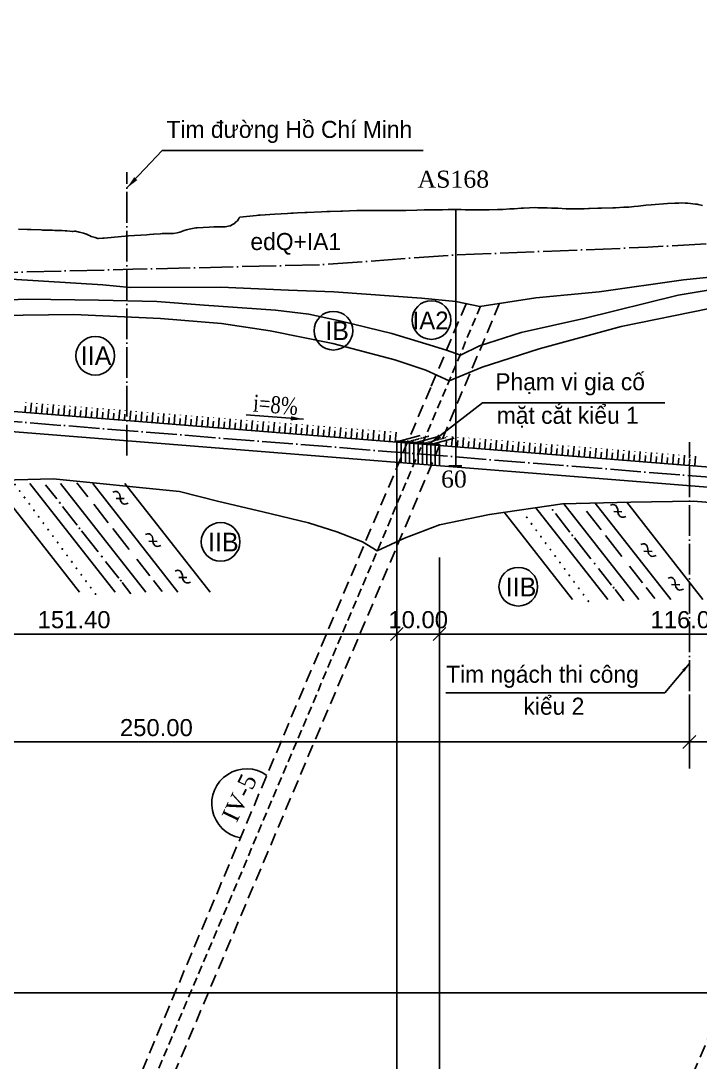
# Model space of a CAD drawing. Header units: inches. Extents: x 444671 to 463716, y 1783086 to 1794968.
# Drawn here: x 446885.7 to 447045, y 1787422.1 to 1787666.4 of the extents above; entities that cross this region are included whole.
import ezdxf
from ezdxf.enums import TextEntityAlignment as Align

# ---------------------------------------------------------------- set-up
doc = ezdxf.new("R2010")
doc.units = ezdxf.units.IN
doc.header["$MEASUREMENT"] = 0
for name, pattern in [('ACAD_ISO04W100', [30, 24, -3, 0, -3]), ('HIDDEN', [0.375, 0.25, -0.125]), ('NG', [1.8, 0.8, -0.1, 0, -0.1, 0.8])]:
    doc.linetypes.add(name, pattern=pattern)
for name, color, linetype in [('4', 4, 'Continuous'), ('CONGTRINH', 2, 'Continuous'), ('CTTRINH', 4, 'Continuous'), ('Dc', 10, 'Continuous'), ('Dchat', 33, 'Continuous'), ('Dong', 252, 'HIDDEN'), ('Ghichu', 3, 'Continuous'), ('khoanmoi', 3, 'Continuous'), ('Khung_bang', 140, 'Continuous'), ('Text', 3, 'Continuous'), ('Thachhoc', 125, 'Continuous'), ('Tim', 1, 'ACAD_ISO04W100')]:
    doc.layers.add(name, color=color, linetype=linetype)
doc.layers.add('dgay', color=1, linetype='Continuous', lineweight=25)
doc.layers.add('DIACHAT', color=33, linetype='Continuous', lineweight=25)
doc.styles.add('VNARIAL', font='')
doc.styles.add('VnAvt', font='')
doc.styles.add('VNTHUONG', font='')
doc.styles.add('Vntimeshx', font='vntime.shx', dxfattribs={"width": 0.8, "bigfont": 'vn1.shx'})
doc.styles.get('VNARIAL').set_extended_font_data('.VnArial')
doc.styles.get('VnAvt').set_extended_font_data('.VnAvant')
doc.styles.get('VNTHUONG').set_extended_font_data('.VnTime')
doc.linetypes.add('_lA1', pattern='A,2,-0.2,["x",Standard,S=0.1,R=0,X=-0.1,Y=-0.05],-0.1', length=2.3)
doc.linetypes.add('_lA2', pattern='A,2,-0.2,["xx",Standard,S=0.1,R=0,X=-0.1,Y=-0.05],-0.18', length=2.38)
doc.linetypes.add('_lB', pattern='A,2,-0.2,["xxx",Standard,S=0.1,R=0,X=-0.1,Y=-0.05],-0.26', length=2.46)
doc.linetypes.add('_llA', pattern='A,2,-0.2,["xxxx",Standard,S=0.1,R=0,X=-0.1,Y=-0.05],-0.34', length=2.54)
doc.linetypes.add('NEN_DA1', pattern='A,1.5,-0.15,["Y",Standard,S=0.2,R=0,X=-0.15,Y=-0.2],-0.005', length=1.655)
doc.dimstyles.new('2000', dxfattribs={"dimscale": 2, "dimtxt": 2, "dimasz": 1.1, "dimexe": 1.1, "dimexo": 0, "dimgap": 0.6, "dimtad": 1, "dimzin": 1, "dimdsep": 46, "dimtxsty": 'VNARIAL', "dimblk": 'OBLIQUE', "dimcen": 1.1, "dimdle": 1.1, "dimclrd": 3, "dimclre": 3, "dimclrt": 7, "dimadec": 0, "dimazin": 3, "dimtfac": 1, "dimtmove": 0, "dimatfit": 1, "dimfxl": 0, "dimtolj": 1, "dimtzin": 0, "dimarcsym": 0})
doc.dimstyles.new('kt2000', dxfattribs={"dimscale": 0, "dimtxt": 4, "dimasz": 3, "dimexe": 2.5, "dimexo": 0, "dimgap": 1.3, "dimtad": 1, "dimzin": 0, "dimdsep": 46, "dimtxsty": 'VNARIAL', "dimblk1": 'OBLIQUE', "dimblk2": 'OBLIQUE', "dimsah": 1, "dimcen": 0.8, "dimdle": 2.5, "dimclrd": 256, "dimclre": 256, "dimclrt": 256, "dimaunit": 1, "dimadec": 1, "dimazin": 0, "dimtfac": 1, "dimtofl": 0, "dimtmove": 1, "dimatfit": 3, "dimfxl": 0, "dimtolj": 1, "dimtzin": 0, "dimarcsym": 0})

# ---------------------------------------------------------------- blocks, each defined once
blk = doc.blocks.new('h2')
at = {"layer": 'Thachhoc'}
for points in [[(-103.57, 51.93), (-23.53, -50.15)], [(-70.36, 51.93), (9.68, -50.15)], [(-55.41, 50.6), (-45.08, 37.43)], [(-41.38, 51.93), (38.66, -50.15)], [(-26.21, 52.72), (-15.88, 39.54)], [(-11.31, 51.93), (68.73, -50.15)], [(18.76, 51.93), (98.8, -50.15)], [(7.73, 43.87), (9.88, 44.55), (11.24, 44.4), (12.66, 43.59), (13.75, 42.15), (14.46, 39.83), (14.64, 37.35), (15.06, 35.18), (16.79, 33.27), (18.4, 32.64), (20.03, 32.75), (22.14, 33.41)], [(-39.55, 30.37), (-25.9, 12.97)], [(-10.35, 32.49), (3.3, 15.09)], [(10.67, 38.02), (18.38, 37.86)], [(-21.68, 7.58), (-6.28, -12.06)], [(7.52, 9.7), (22.92, -9.94)], [(38.37, 4.16), (40.52, 4.84), (41.88, 4.69), (43.3, 3.88), (44.39, 2.44), (45.1, 0.12), (45.28, -2.36), (45.7, -4.53), (47.43, -6.44), (49.04, -7.06), (50.67, -6.96), (52.78, -6.3)], [(41.35, -2.25), (49.06, -2.41)], [(30.01, -18.98), (42.29, -34.64)], [(0.81, -21.1), (13.09, -36.76)], [(45.65, -38.92), (53.83, -49.36)], [(66.14, -30.16), (68.29, -29.49), (69.64, -29.64), (71.06, -30.44), (72.16, -31.89), (72.87, -34.21), (73.05, -36.68), (73.47, -38.86), (75.19, -40.76), (76.81, -41.39), (78.44, -41.29), (80.55, -40.62)], [(69.4, -36.2), (77.11, -36.36)], [(16.44, -41.04), (24.63, -51.48)]]:
    blk.add_lwpolyline(points, dxfattribs=at)
for centre in [(-84.14, 50.96), (-79.7, 44.92), (-75.26, 38.87), (-70.82, 32.83), (-42.13, 33.77), (-66.38, 26.78), (-61.94, 20.74), (-57.5, 14.69), (-23.7, 9.9), (-53.06, 8.65), (-48.62, 2.6), (-44.18, -3.44), (-39.74, -9.49), (-35.3, -15.53), (-2.71, -16.55), (-30.87, -21.58), (-26.43, -27.62), (-21.99, -33.66), (15.09, -39.16), (-17.55, -39.71), (-13.11, -45.75), (-8.67, -51.8)]:
    blk.add_circle(centre, 0.297, dxfattribs=at)
blk = doc.blocks.new('_Oblique')
at = {"color": 0, "linetype": 'ByBlock', "lineweight": -2}
blk.add_line((-0.5, -0.5), (0.5, 0.5), dxfattribs=at)
blk = doc.blocks.new('*D29')
at = {"layer": 'Defpoints', "color": 0, "transparency": 16777216}
for p in [(446973.89, 1787531.26), (446983.89, 1787530.46), (446983.89, 1787522.57)]:
    blk.add_point(p, dxfattribs=at)
at = {"layer": 'Text', "lineweight": -2, "transparency": 16777216}
for p, q in [((446973.89, 1787531.26), (446973.89, 1787520.07)), ((446983.89, 1787530.46), (446983.89, 1787520.07)), ((446971.39, 1787522.57), (446986.39, 1787522.57))]:
    blk.add_line(p, q, dxfattribs=at)
at = {"layer": 'Text', "lineweight": -2, "transparency": 16777216, "xscale": 3, "yscale": 3, "zscale": 3, "rotation": 180}
blk.add_blockref('_Oblique', (446973.89, 1787522.57), dxfattribs=at)
at = {"layer": 'Text', "lineweight": -2, "transparency": 16777216, "xscale": 3, "yscale": 3, "zscale": 3}
blk.add_blockref('_Oblique', (446983.89, 1787522.57), dxfattribs=at)
at = {"layer": 'Text', "transparency": 16777216, "insert": (446978.89, 1787525.91), "char_height": 4, "attachment_point": 5, "style": 'VNARIAL'}
blk.add_mtext('\\A1;10.00', dxfattribs=at)
blk = doc.blocks.new('*D34')
at = {"layer": 'Defpoints', "color": 0, "transparency": 16777216}
for p in [(446792.49, 1787508.33), (447042.49, 1787508.33), (447042.49, 1787497.24)]:
    blk.add_point(p, dxfattribs=at)
at = {"layer": 'Text', "lineweight": -2, "transparency": 16777216}
for p, q in [((446792.49, 1787508.33), (446792.49, 1787494.74)), ((447042.49, 1787508.33), (447042.49, 1787494.74)), ((446789.99, 1787497.24), (447044.99, 1787497.24))]:
    blk.add_line(p, q, dxfattribs=at)
at = {"layer": 'Text', "lineweight": -2, "transparency": 16777216, "xscale": 3, "yscale": 3, "zscale": 3, "rotation": 180}
blk.add_blockref('_Oblique', (446792.49, 1787497.24), dxfattribs=at)
at = {"layer": 'Text', "lineweight": -2, "transparency": 16777216, "xscale": 3, "yscale": 3, "zscale": 3}
blk.add_blockref('_Oblique', (447042.49, 1787497.24), dxfattribs=at)
at = {"layer": 'Text', "transparency": 16777216, "insert": (446917.49, 1787500.59), "char_height": 4, "attachment_point": 5, "style": 'VNARIAL'}
blk.add_mtext('\\A1;250.00', dxfattribs=at)
blk = doc.blocks.new('*D35')
at = {"layer": 'Defpoints', "color": 0, "transparency": 16777216}
for p in [(447042.49, 1787508.33), (447292.49, 1787508.33), (447292.49, 1787497.24)]:
    blk.add_point(p, dxfattribs=at)
at = {"layer": 'Text', "lineweight": -2, "transparency": 16777216}
for p, q in [((447042.49, 1787508.33), (447042.49, 1787494.74)), ((447292.49, 1787508.33), (447292.49, 1787494.74)), ((447039.99, 1787497.24), (447294.99, 1787497.24))]:
    blk.add_line(p, q, dxfattribs=at)
at = {"layer": 'Text', "lineweight": -2, "transparency": 16777216, "xscale": 3, "yscale": 3, "zscale": 3, "rotation": 180}
blk.add_blockref('_Oblique', (447042.49, 1787497.24), dxfattribs=at)
at = {"layer": 'Text', "lineweight": -2, "transparency": 16777216, "xscale": 3, "yscale": 3, "zscale": 3}
blk.add_blockref('_Oblique', (447292.49, 1787497.24), dxfattribs=at)
at = {"layer": 'Text', "transparency": 16777216, "insert": (447167.49, 1787500.59), "char_height": 4, "attachment_point": 5, "style": 'VNARIAL'}
blk.add_mtext('\\A1;250.00', dxfattribs=at)
blk = doc.blocks.new('*D36')
at = {"layer": 'Defpoints', "color": 0, "transparency": 16777216}
for p in [(446822.49, 1787522.57), (446822.49, 1787522.57), (446973.89, 1787522.57)]:
    blk.add_point(p, dxfattribs=at)
at = {"layer": 'Text', "lineweight": -2, "transparency": 16777216}
for p, q in [((446822.49, 1787522.57), (446822.49, 1787525.07)), ((446973.89, 1787522.57), (446973.89, 1787525.07)), ((446976.39, 1787522.57), (446819.99, 1787522.57))]:
    blk.add_line(p, q, dxfattribs=at)
at = {"layer": 'Text', "lineweight": -2, "transparency": 16777216, "xscale": 3, "yscale": 3, "zscale": 3, "rotation": 180}
blk.add_blockref('_Oblique', (446822.49, 1787522.57), dxfattribs=at)
at = {"layer": 'Text', "lineweight": -2, "transparency": 16777216, "xscale": 3, "yscale": 3, "zscale": 3}
blk.add_blockref('_Oblique', (446973.89, 1787522.57), dxfattribs=at)
at = {"layer": 'Text', "transparency": 16777216, "insert": (446898.19, 1787525.91), "char_height": 4, "attachment_point": 5, "style": 'VNARIAL'}
blk.add_mtext('\\A1;151.40', dxfattribs=at)
blk = doc.blocks.new('*D37')
at = {"layer": 'Defpoints', "color": 0, "transparency": 16777216}
for p in [(446983.89, 1787536.24), (447099.95, 1787530.88), (447099.95, 1787522.57)]:
    blk.add_point(p, dxfattribs=at)
at = {"layer": 'Text', "lineweight": -2, "transparency": 16777216}
for p, q in [((446983.89, 1787536.24), (446983.89, 1787520.07)), ((447099.95, 1787530.88), (447099.95, 1787520.07)), ((446981.39, 1787522.57), (447102.45, 1787522.57))]:
    blk.add_line(p, q, dxfattribs=at)
at = {"layer": 'Text', "lineweight": -2, "transparency": 16777216, "xscale": 3, "yscale": 3, "zscale": 3, "rotation": 180}
blk.add_blockref('_Oblique', (446983.89, 1787522.57), dxfattribs=at)
at = {"layer": 'Text', "lineweight": -2, "transparency": 16777216, "xscale": 3, "yscale": 3, "zscale": 3}
blk.add_blockref('_Oblique', (447099.95, 1787522.57), dxfattribs=at)
at = {"layer": 'Text', "transparency": 16777216, "insert": (447041.92, 1787525.91), "char_height": 4, "attachment_point": 5, "style": 'VNARIAL'}
blk.add_mtext('\\A1;116.06', dxfattribs=at)

msp = doc.modelspace()

# ---------------------------------------------------------------- linework, layer by layer
at = {"layer": '4', "linetype": 'NEN_DA1', "ltscale": 8}
for points in [[(446973.8907, 1787567.5765), (446822.4938, 1787579.6883)], [(446801.094, 1787576.6852), (447198.4274, 1787544.8986)], [(446801.094, 1787576.6852), (447198.4274, 1787544.8986)], [(447099.9483, 1787557.4919), (446983.8907, 1787566.7765)]]:
    msp.add_lwpolyline(points, dxfattribs=at)
at = {"layer": '4', "linetype": 'NEN_DA1', "ltscale": 6}
msp.add_lwpolyline([(446983.8987, 1787567.0768), (446973.8987, 1787567.8768)], dxfattribs=at)
at = {"layer": 'CONGTRINH', "color": 3}
for p, q in [((446973.8907, 1787567.8775), (446973.8907, 1787562.8615)), ((446983.8907, 1787566.9772), (446983.8907, 1787562.0615)), ((446978.8907, 1787564.819), (446978.8907, 1787562.4615)), ((446613.5642, 1787438.3548), (447561.7385, 1787438.3548))]:
    msp.add_line(p, q, dxfattribs=at)
at = {"layer": 'CONGTRINH', "color": 7, "flags": 128}
for points in [[(446973.8907, 1787567.6604), (446979.3517, 1787569.1236)], [(446977.8903, 1787567.3404), (446983.3513, 1787568.8037)], [(446981.8899, 1787567.0204), (446987.3509, 1787568.4837)]]:
    msp.add_lwpolyline(points, dxfattribs=at)
at = {"layer": 'CONGTRINH', "color": 3}
msp.add_lwpolyline([(446983.8907, 1787567.0775), (446983.8907, 1787562.0615)], dxfattribs=at)
at = {"layer": 'CTTRINH', "color": 4, "linetype": 'ByBlock'}
for p, q in [((446887.9762, 1787574.4497), (446888.1636, 1787576.7922)), ((446890.5679, 1787574.2423), (446890.7553, 1787576.5849)), ((446893.1596, 1787574.035), (446893.347, 1787576.3775)), ((446895.7513, 1787573.8277), (446895.9387, 1787576.1702)), ((446898.3431, 1787573.6203), (446898.5305, 1787575.9628)), ((446900.9348, 1787573.413), (446901.1222, 1787575.7555)), ((446903.5265, 1787573.2057), (446903.7139, 1787575.5482)), ((446906.1182, 1787572.9983), (446906.3056, 1787575.3408)), ((446908.7099, 1787572.791), (446908.8973, 1787575.1335)), ((446911.3017, 1787572.5836), (446911.4891, 1787574.9262)), ((446913.8934, 1787572.3763), (446914.0808, 1787574.7188)), ((446916.4851, 1787572.169), (446916.6725, 1787574.5115)), ((446919.0768, 1787571.9616), (446919.2642, 1787574.3041)), ((446921.6685, 1787571.7543), (446921.8559, 1787574.0968)), ((446924.2603, 1787571.547), (446924.4477, 1787573.8895)), ((446926.852, 1787571.3396), (446927.0394, 1787573.6821)), ((446929.4437, 1787571.1323), (446929.6311, 1787573.4748)), ((446932.0354, 1787570.9249), (446932.2228, 1787573.2675)), ((446934.6271, 1787570.7176), (446934.8145, 1787573.0601)), ((446937.2189, 1787570.5103), (446937.4063, 1787572.8528)), ((446939.8106, 1787570.3029), (446939.998, 1787572.6454)), ((446942.4023, 1787570.0956), (446942.5897, 1787572.4381)), ((446944.994, 1787569.8883), (446945.1814, 1787572.2308)), ((446947.5857, 1787569.6809), (446947.7731, 1787572.0234)), ((446950.1774, 1787569.4736), (446950.3649, 1787571.8161)), ((446952.7692, 1787569.2662), (446952.9566, 1787571.6088)), ((446955.3609, 1787569.0589), (446955.5483, 1787571.4014)), ((446957.9526, 1787568.8516), (446958.14, 1787571.1941)), ((446960.5443, 1787568.6442), (446960.7317, 1787570.9867)), ((446963.136, 1787568.4369), (446963.3234, 1787570.7794)), ((446965.7278, 1787568.2295), (446965.9152, 1787570.5721)), ((446968.3195, 1787568.0222), (446968.5069, 1787570.3647)), ((446970.9112, 1787567.8149), (446971.0986, 1787570.1574)), ((446973.5029, 1787567.6075), (446973.6903, 1787569.9501)), ((446986.74, 1787566.5486), (446986.9274, 1787568.8911)), ((446989.3317, 1787566.3412), (446989.5191, 1787568.6837)), ((446991.9234, 1787566.1339), (446992.1108, 1787568.4764)), ((446994.5152, 1787565.9266), (446994.7026, 1787568.2691)), ((446997.1069, 1787565.7192), (446997.2943, 1787568.0617)), ((446999.6986, 1787565.5119), (446999.886, 1787567.8544)), ((447002.2903, 1787565.3045), (447002.4777, 1787567.6471)), ((447004.882, 1787565.0972), (447005.0694, 1787567.4397)), ((447007.4738, 1787564.8899), (447007.6612, 1787567.2324)), ((447010.0655, 1787564.6825), (447010.2529, 1787567.025)), ((447012.6572, 1787564.4752), (447012.8446, 1787566.8177)), ((447015.2489, 1787564.2679), (447015.4363, 1787566.6104)), ((447017.8406, 1787564.0605), (447018.028, 1787566.403)), ((447020.4324, 1787563.8532), (447020.6198, 1787566.1957)), ((447023.0241, 1787563.6458), (447023.2115, 1787565.9884)), ((447025.6158, 1787563.4385), (447025.8032, 1787565.781)), ((447028.2075, 1787563.2312), (447028.3949, 1787565.5737)), ((447030.7992, 1787563.0238), (447030.9866, 1787565.3663)), ((447033.391, 1787562.8165), (447033.5784, 1787565.159)), ((447035.9827, 1787562.6092), (447036.1701, 1787564.9517)), ((447038.5744, 1787562.4018), (447038.7618, 1787564.7443)), ((447041.1661, 1787562.1945), (447041.3535, 1787564.537)), ((447043.7578, 1787561.9871), (447043.9452, 1787564.3297))]:
    msp.add_line(p, q, dxfattribs=at)
at = {"layer": 'Dchat', "linetype": '_lA1', "ltscale": 10, "flags": 128}
msp.add_lwpolyline([(446821.9882, 1787610.5033), (446830.9186, 1787610.0295), (446835.9781, 1787609.9917), (446851.7781, 1787608.1636), (446874.6494, 1787606.2031), (446883.433, 1787605.8546), (446904.9657, 1787604.4512), (446911.3703, 1787603.8841), (446932.6078, 1787603.9477), (446948.4413, 1787603.2599), (446959.1358, 1787602.8442), (446979.6736, 1787601.3825), (446987.6836, 1787600.5488), (446993.319, 1787599.4377), (447006.4899, 1787601.463), (447021.3692, 1787602.8353), (447041.1256, 1787605.6347), (447052.603, 1787606.8096), (447069.3985, 1787610.6061), (447079.6029, 1787614.1841), (447096.8076, 1787619.3494), (447100.1937, 1787620.1196), (447127.8113, 1787624.7155), (447162.4038, 1787627.6682), (447181.3488, 1787630.894), (447193.246, 1787632.5335), (447212.084, 1787634.9978), (447224.7747, 1787635.185), (447247.5365, 1787633.1414), (447256.9492, 1787631.5059), (447273.8359, 1787629.0352), (447284.8496, 1787627.0732), (447294.2676, 1787625.4082), (447304.1073, 1787624.0088), (447317.2801, 1787623.0431), (447329.5326, 1787623.3023), (447343.269, 1787624.0052), (447350.9317, 1787624.3788), (447357.7936, 1787624.2962), (447363.4536, 1787625.7795), (447386.5305, 1787629.1905), (447417.4611, 1787633.2222), (447450.2744, 1787634.8349), (447488.2709, 1787636.445), (447500.7695, 1787636.6185), (447513.468, 1787635.9081), (447527.0822, 1787635.9081), (447534.3872, 1787635.3747), (447537.8275, 1787635.1389), (447552.7949, 1787639.8446), (447573.213, 1787645.4315), (447592.206, 1787649.4114), (447613.2726, 1787653.1529), (447623.073, 1787654.4498), (447649.9208, 1787658.9722), (447672.9487, 1787662.7716), (447689.7249, 1787664.6344), (447703.6515, 1787665.7989), (447715.4743, 1787666.4154), (447724.7409, 1787666.4233), (447730.583, 1787666.1545)], dxfattribs=at)
at = {"layer": 'Dchat', "linetype": '_lA2', "ltscale": 10, "flags": 128}
msp.add_lwpolyline([(446810.9843, 1787603.2747), (446817.0224, 1787602.2528), (446823.1111, 1787601.6677), (446830.9186, 1787600.5295), (446836.6215, 1787600.3639), (446841.4846, 1787600.4824), (446851.1925, 1787600.3819), (446866.0004, 1787600.3819), (446887.2086, 1787601.131), (446903.9304, 1787600.89), (446917.593, 1787600.5529), (446928.7255, 1787599.7101), (446945.4242, 1787598.5301), (446953.2818, 1787597.5959), (446960.8206, 1787595.9384), (446972.7319, 1787593.0756), (446980.7231, 1787590.6648), (446985.548, 1787589.158), (446988.7908, 1787587.9686), (446993.2764, 1787590.1383), (447003.0453, 1787593.2661), (447017.7461, 1787596.5834), (447039.8252, 1787602.0293), (447051.1243, 1787603.9649), (447059.1489, 1787605.976), (447067.74, 1787607.9572), (447086.7671, 1787612.5274), (447104.9116, 1787617.0299), (447113.3887, 1787618.4846), (447120.4958, 1787619.2547), (447124.5349, 1787619.3833), (447127.7151, 1787619.0443), (447129.5809, 1787618.3663), (447131.3897, 1787617.0461), (447136.2797, 1787618.3642), (447143.1504, 1787619.9091), (447154.5728, 1787621.8831), (447162.2649, 1787622.7513), (447187.0105, 1787623.4675), (447203.8662, 1787620.9608), (447215.6189, 1787616.7388)], dxfattribs=at)
at = {"layer": 'Dchat', "linetype": '_lB', "ltscale": 10, "flags": 128}
msp.add_lwpolyline([(446798.704, 1787595.6751), (446801.1836, 1787595.5948), (446803.4017, 1787595.9044), (446814.747, 1787596.6683), (446827.8783, 1787597.5367), (446835.313, 1787597.6332), (446850.2193, 1787597.3975), (446874.3076, 1787597.2432), (446898.1441, 1787597.5521), (446918.4195, 1787596.6251), (446932.7799, 1787595.3906), (446944.2064, 1787593.6932), (446958.8756, 1787590.7613), (446973.3904, 1787586.9036), (446980.7205, 1787584.4837), (446986.1187, 1787581.9335), (446993.9015, 1787585.1675), (447007.2903, 1787589.4435), (447026.4762, 1787594.6851), (447047.2218, 1787598.97), (447059.458, 1787601.3284), (447072.5105, 1787604.959), (447086.5096, 1787608.6313), (447099.6337, 1787611.2544), (447112.0575, 1787612.8994), (447118.9031, 1787612.8128), (447122.5426, 1787612.12), (447126.4882, 1787610.3845), (447128.0498, 1787609.1754), (447133.1756, 1787611.3247), (447140.5422, 1787613.686), (447148.3258, 1787615.3528), (447158.8893, 1787616.1862), (447169.5704, 1787616.4657), (447173.7524, 1787616.2434), (447193.3331, 1787613.6806), (447203.6778, 1787609.6637), (447210.8602, 1787605.3563)], dxfattribs=at)
at = {"layer": 'Dchat', "linetype": '_llA', "ltscale": 10, "flags": 128}
msp.add_lwpolyline([(447149.8211, 1787538.4182), (447146.3946, 1787539.7695), (447139.5856, 1787542.0377), (447129.0627, 1787543.8934), (447121.4284, 1787544.512), (447109.2548, 1787544.0996), (447099.4708, 1787541.826), (447091.5683, 1787544.8938), (447082.1586, 1787548.3659), (447073.907, 1787550.3912), (447056.3776, 1787552.6867), (447043.4173, 1787553.7146), (447028.7623, 1787553.5098), (447012.7162, 1787553.0987), (446995.6416, 1787550.6317), (446983.9156, 1787548.1647), (446975.6869, 1787545.081), (446969.2985, 1787542.1066), (446965.8184, 1787544.2292), (446959.8028, 1787546.5706), (446953.154, 1787548.6588), (446942.4582, 1787551.2306), (446932.1006, 1787553.6586), (446922.9182, 1787556.002), (446893.2815, 1787558.9965), (446857.6509, 1787557.9983), (446825.0173, 1787555.0038), (446796.2784, 1787550.3438), (446769.4566, 1787543.342), (446765.6078, 1787542.0177), (446757.9654, 1787538.9108), (446752.5243, 1787536.0681), (446748.3199, 1787532.8546), (446745.5636, 1787530.5593), (446743.8891, 1787531.2914), (446740.6632, 1787532.5262), (446737.506, 1787533.3494), (446734.0976, 1787534.1404), (446723.7997, 1787535.0891), (446717.6251, 1787535.0891), (446713.1469, 1787534.5467), (446709.4828, 1787533.4618), (446707.5347, 1787532.3275), (446706.7097, 1787532.6801), (446704.7615, 1787533.337), (446703.2414, 1787533.742), (446700.8125, 1787533.9286), (446697.4463, 1787533.8582), (446694.0453, 1787533.4807), (446671.4317, 1787527.9614)], dxfattribs=at)
at = {"layer": 'Dchat', "color": 3}
for centre in [(446982.0022, 1787596.2323), (446959.0022, 1787593.7323), (446903.1616, 1787587.8495), (446932.5512, 1787544.1916), (447002.3701, 1787533.6723)]:
    msp.add_circle(centre, 4.5375, dxfattribs=at)
at = {"layer": 'dgay', "color": 1, "linetype": 'HIDDEN', "ltscale": 12}
for points in [[(447130.5344, 1787624.8757), (446881.6502, 1787038.3548)], [(446990.1243, 1787600.0676), (446981.8205, 1787580.4058), (446752.8932, 1787038.3548)], [(446997.9847, 1787600.1551), (446760.7166, 1787038.3548)]]:
    msp.add_lwpolyline(points, dxfattribs=at)
at = {"layer": 'dgay', "color": 8, "linetype": 'HIDDEN', "ltscale": 8}
msp.add_lwpolyline([(446993.5247, 1787599.4693), (446756.5463, 1787038.3548)], dxfattribs=at)
at = {"layer": 'DIACHAT', "color": 3, "linetype": 'NG', "ltscale": 10, "flags": 128}
msp.add_lwpolyline([(446816.4461, 1787606.9159), (446844.7282, 1787606.4689), (446911.9453, 1787608.1254), (446956.0646, 1787609.2117), (446986.7054, 1787611.44), (447032.7707, 1787613.3113), (447055.3979, 1787614.6885), (447058.6165, 1787614.2764), (447068.7924, 1787612.676)], dxfattribs=at)
at = {"layer": 'Dong', "color": 3, "ltscale": 6}
for p, q in [((446886.6803, 1787574.5533), (446886.8677, 1787576.8959)), ((446889.272, 1787574.346), (446889.4594, 1787576.6885)), ((446891.8638, 1787574.1387), (446892.0512, 1787576.4812)), ((446894.4555, 1787573.9313), (446894.6429, 1787576.2738)), ((446897.0472, 1787573.724), (446897.2346, 1787576.0665)), ((446899.6389, 1787573.5167), (446899.8263, 1787575.8592)), ((446902.2306, 1787573.3093), (446902.418, 1787575.6518)), ((446904.8224, 1787573.102), (446905.0098, 1787575.4445)), ((446907.4141, 1787572.8946), (446907.6015, 1787575.2372)), ((446910.0058, 1787572.6873), (446910.1932, 1787575.0298)), ((446912.5975, 1787572.48), (446912.7849, 1787574.8225)), ((446915.1892, 1787572.2726), (446915.3766, 1787574.6151)), ((446917.781, 1787572.0653), (446917.9684, 1787574.4078)), ((446920.3727, 1787571.858), (446920.5601, 1787574.2005)), ((446922.9644, 1787571.6506), (446923.1518, 1787573.9931)), ((446925.5561, 1787571.4433), (446925.7435, 1787573.7858)), ((446928.1478, 1787571.2359), (446928.3352, 1787573.5785)), ((446930.7396, 1787571.0286), (446930.927, 1787573.3711)), ((446933.3313, 1787570.8213), (446933.5187, 1787573.1638)), ((446935.923, 1787570.6139), (446936.1104, 1787572.9564)), ((446938.5147, 1787570.4066), (446938.7021, 1787572.7491)), ((446941.1064, 1787570.1993), (446941.2938, 1787572.5418)), ((446943.6982, 1787569.9919), (446943.8856, 1787572.3344)), ((446946.2899, 1787569.7846), (446946.4773, 1787572.1271)), ((446948.8816, 1787569.5772), (446949.069, 1787571.9198)), ((446951.4733, 1787569.3699), (446951.6607, 1787571.7124)), ((446954.065, 1787569.1626), (446954.2524, 1787571.5051)), ((446956.6567, 1787568.9552), (446956.8442, 1787571.2977)), ((446959.2485, 1787568.7479), (446959.4359, 1787571.0904)), ((446961.8402, 1787568.5406), (446962.0276, 1787570.8831)), ((446964.4319, 1787568.3332), (446964.6193, 1787570.6757)), ((446967.0236, 1787568.1259), (446967.211, 1787570.4684)), ((446969.6153, 1787567.9185), (446969.8027, 1787570.2611)), ((446972.2071, 1787567.7112), (446972.3945, 1787570.0537)), ((446985.4441, 1787566.6522), (446985.6316, 1787568.9948)), ((446988.0359, 1787566.4449), (446988.2233, 1787568.7874)), ((446990.6276, 1787566.2376), (446990.815, 1787568.5801)), ((446993.2193, 1787566.0302), (446993.4067, 1787568.3727)), ((446995.811, 1787565.8229), (446995.9984, 1787568.1654)), ((446998.4027, 1787565.6156), (446998.5901, 1787567.9581)), ((447000.9945, 1787565.4082), (447001.1819, 1787567.7507)), ((447003.5862, 1787565.2009), (447003.7736, 1787567.5434)), ((447006.1779, 1787564.9935), (447006.3653, 1787567.3361)), ((447008.7696, 1787564.7862), (447008.957, 1787567.1287)), ((447011.3613, 1787564.5789), (447011.5487, 1787566.9214)), ((447013.9531, 1787564.3715), (447014.1405, 1787566.714)), ((447016.5448, 1787564.1642), (447016.7322, 1787566.5067)), ((447019.1365, 1787563.9569), (447019.3239, 1787566.2994)), ((447021.7282, 1787563.7495), (447021.9156, 1787566.092)), ((447024.3199, 1787563.5422), (447024.5073, 1787565.8847)), ((447026.9117, 1787563.3348), (447027.0991, 1787565.6774)), ((447029.5034, 1787563.1275), (447029.6908, 1787565.47)), ((447032.0951, 1787562.9202), (447032.2825, 1787565.2627)), ((447034.6868, 1787562.7128), (447034.8742, 1787565.0553)), ((447037.2785, 1787562.5055), (447037.4659, 1787564.848)), ((447039.8703, 1787562.2981), (447040.0577, 1787564.6407)), ((447042.462, 1787562.0908), (447042.6494, 1787564.4333))]:
    msp.add_line(p, q, dxfattribs=at)
at = {"layer": 'Dong', "linetype": 'ByBlock'}
msp.add_line((446973.8907, 1787567.5765), (446983.8907, 1787566.7765), dxfattribs=at)
for points in [[(446983.8907, 1787566.9772), (446973.8907, 1787567.7772)], [(446973.8907, 1787565.219), (446973.8907, 1787038.3548)], [(446983.8907, 1787540.5442), (446983.8907, 1787038.3548)]]:
    msp.add_lwpolyline(points, dxfattribs=at)
at = {"layer": 'Dong', "color": 3, "ltscale": 0.1}
for points in [[(446975.8905, 1787567.5004), (446981.3515, 1787568.9637)], [(446979.8901, 1787567.1804), (446985.3511, 1787568.6437)]]:
    msp.add_lwpolyline(points, dxfattribs=at)
at = {"layer": 'khoanmoi', "ltscale": 0.5, "flags": 128}
msp.add_lwpolyline([(446987.6836, 1787622.0488), (446987.6836, 1787562.0488)], dxfattribs=at)
msp.add_lwpolyline([(446987.6836, 1787622.0488), (446987.6836, 1787562.0488)], dxfattribs=at)
at = {"layer": 'khoanmoi', "ltscale": 0.5}
msp.add_lwpolyline([(446986.1114, 1787562.0488), (446989.0922, 1787562.0488)], dxfattribs=at)
msp.add_lwpolyline([(446986.1114, 1787562.0488), (446989.0922, 1787562.0488)], dxfattribs=at)
at = {"layer": 'Khung_bang', "ltscale": 29}
for p, q in [((446974.8907, 1787562.7815), (446974.8907, 1787567.6972)), ((446975.8907, 1787562.7015), (446975.8907, 1787567.6172)), ((446976.8907, 1787562.6215), (446976.8907, 1787567.5372)), ((446977.8907, 1787562.5415), (446977.8907, 1787567.4572)), ((446978.8907, 1787562.4615), (446978.8907, 1787567.3772)), ((446979.8907, 1787562.3815), (446979.8907, 1787567.2972)), ((446980.8907, 1787562.3015), (446980.8907, 1787567.2172)), ((446981.8907, 1787562.2215), (446981.8907, 1787567.1372)), ((446982.8907, 1787562.1415), (446982.8907, 1787567.0572))]:
    msp.add_line(p, q, dxfattribs=at)
msp.add_arc((446938.6294, 1787482.7951), 8.1549, 54.268333, 259.939574, dxfattribs=at)
at = {"layer": 'Text'}
for p, q in [((446918.8646, 1787635.9762), (446980.0758, 1787635.9762)), ((446994.0022, 1787576.7771), (447036.7169, 1787576.7771))]:
    msp.add_line(p, q, dxfattribs=at)
msp.add_lwpolyline([(446885.1461, 1787617.5237), (446887.1983, 1787617.4563), (446887.4862, 1787617.4491), (446887.718, 1787617.4449), (446887.9138, 1787617.4429), (446888.1613, 1787617.4423), (446890.4887, 1787617.3548), (446890.7939, 1787617.346), (446890.8178, 1787617.345), (446890.8374, 1787617.3439), (446893.1074, 1787617.2865), (446893.6695, 1787617.2441), (446895.4075, 1787617.2012), (446896.1283, 1787617.1919), (446896.4929, 1787617.192), (446897.8231, 1787617.0191), (446897.9577, 1787617.0232), (446898.2596, 1787617.0432), (446898.5091, 1787617.054), (446898.75, 1787616.9921), (446899.0708, 1787616.9191), (446899.1337, 1787616.9198), (446899.384, 1787616.8548), (446899.475, 1787616.8311), (446900.3717, 1787616.6231), (446901.1019, 1787616.3548), (446901.2538, 1787616.309), (446901.3457, 1787616.2756), (446901.3814, 1787616.2613), (446901.44, 1787616.2358), (446901.5678, 1787616.1766), (446901.8116, 1787616.0748), (446902.2295, 1787615.8548), (446903.1055, 1787615.5862), (446903.7689, 1787615.3548), (446903.9063, 1787615.3548), (446904.8334, 1787615.4343), (446905.2418, 1787615.4684), (446910.9834, 1787615.9542), (446915.2697, 1787616.1847), (446915.8629, 1787616.2728), (446916.7843, 1787616.353), (446916.897, 1787616.3548), (446918.4914, 1787616.4595), (446918.8513, 1787616.4992), (446920.1536, 1787616.535), (446920.7506, 1787616.5555), (446921.5016, 1787616.54), (446922.3732, 1787616.707), (446922.6618, 1787616.7545), (446922.9643, 1787616.8548), (446923.6412, 1787617.0502), (446924.042, 1787617.2073), (446924.5695, 1787617.3548), (446924.8798, 1787617.4566), (446925.1923, 1787617.5545), (446926.7218, 1787617.8548), (446926.8069, 1787617.8703), (446927.0183, 1787617.8821), (446929.8686, 1787618.0253), (446930.9479, 1787618.0684), (446932.2936, 1787618.0881), (446933.6558, 1787618.1134), (446934.7018, 1787618.306), (446934.7808, 1787618.3194), (446934.8571, 1787618.3548), (446935.2235, 1787618.5474), (446935.8317, 1787618.8548), (446935.9607, 1787619.0925), (446936.3022, 1787619.3548), (446936.4877, 1787619.4897), (446936.7103, 1787619.8548), (446936.9026, 1787620.1813), (446937.0246, 1787620.3548), (446939.4142, 1787620.5775), (446940.9477, 1787620.7499), (446941.3716, 1787620.7988), (446941.8027, 1787620.8548), (446945.2592, 1787621.063), (446948.2046, 1787621.2336), (446949.096, 1787621.2859), (446949.3932, 1787621.2994), (446949.5826, 1787621.3045), (446950.6011, 1787621.3548), (446952.3383, 1787621.4308), (446952.8745, 1787621.4649), (446956.1981, 1787621.6075), (446957.4867, 1787621.6822), (446958.2632, 1787621.7065), (446960.729, 1787621.7978), (446961.1119, 1787621.8064), (446962.7669, 1787621.8548), (446964.5192, 1787621.9067), (446964.8622, 1787621.9183), (446967.1974, 1787621.9241), (446969.9132, 1787621.8949), (446970.2338, 1787621.8992), (446972.4743, 1787621.8877), (446972.7317, 1787621.8897), (446975.0858, 1787621.9359), (446976.0063, 1787621.953), (446978.5658, 1787622.0262), (446980.2926, 1787622.06), (446981.6573, 1787622.0809), (446983.3443, 1787622.0991), (446984.5784, 1787622.1149), (446985.9397, 1787622.1236), (446987.7946, 1787622.135), (446988.9427, 1787622.1252), (446989.8816, 1787622.1154), (446991.6235, 1787622.0985), (446992.9061, 1787622.0834), (446994.306, 1787622.0914), (446995.531, 1787622.0631), (446997.4806, 1787622.1564), (446998.0375, 1787622.1641), (446998.717, 1787622.1961), (447000.4174, 1787622.2912), (447000.6685, 1787622.3057), (447001.3775, 1787622.3548), (447003.0182, 1787622.4737), (447003.4242, 1787622.4848), (447003.5941, 1787622.4779), (447006.4366, 1787622.6037), (447006.9775, 1787622.5734), (447007.3746, 1787622.5544), (447009.1699, 1787622.5425), (447010.1428, 1787622.4971), (447011.6478, 1787622.4574), (447013.6065, 1787622.3548), (447013.865, 1787622.3362), (447013.9106, 1787622.3353), (447015.4309, 1787622.2839), (447017.8392, 1787622.3548), (447018.8629, 1787622.3847), (447019.0593, 1787622.3979), (447021.0085, 1787622.4624), (447021.8465, 1787622.5061), (447024.5187, 1787622.5545), (447025.1728, 1787622.5898), (447027.1397, 1787622.7009), (447028.2796, 1787622.7424), (447029.5185, 1787622.8548), (447030.5296, 1787622.9617), (447032.2537, 1787623.1456), (447033.5567, 1787623.2755), (447034.4517, 1787623.3548), (447036.4022, 1787623.4666), (447037.3985, 1787623.543), (447039.0987, 1787623.6305), (447040.0398, 1787623.6805), (447040.5587, 1787623.6942), (447041.5396, 1787623.6734), (447042.0997, 1787623.6542), (447043.9047, 1787623.4434), (447044.2337, 1787623.4069), (447044.3478, 1787623.3888), (447044.5757, 1787623.3548), (447045.5602, 1787623.0838)], dxfattribs=at)
at = {"layer": 'Thachhoc'}
for points in [[(447009.6359, 1787552.6536), (447009.6837, 1787552.5926)], [(447013.0492, 1787553.1072), (447030.6201, 1787530.6991)], [(447016.919, 1787553.2064), (447016.9848, 1787553.1224)], [(447020.4182, 1787553.296), (447038.1371, 1787530.6991)], [(447024.0077, 1787552.7754), (447024.5457, 1787552.9445), (447024.8837, 1787552.9061), (447025.239, 1787552.7055), (447025.5128, 1787552.3443), (447025.6905, 1787551.7637), (447025.7346, 1787551.1455), (447025.8405, 1787550.602), (447026.2714, 1787550.1257), (447026.6745, 1787549.9684), (447027.0835, 1787549.9943), (447027.6097, 1787550.1602)], [(447027.7872, 1787553.4848), (447045.6542, 1787530.6991)], [(446999.0561, 1787551.125), (447015.0727, 1787530.6991)], [(447006.5136, 1787552.2025), (447023.3751, 1787530.6991)], [(447011.0667, 1787550.8289), (447014.4785, 1787546.4779)], [(447018.3678, 1787551.3587), (447021.7796, 1787547.0076)], [(447024.7419, 1787551.3135), (447026.6689, 1787551.2726)], [(447015.5339, 1787545.1319), (447019.3837, 1787540.2223)], [(447022.835, 1787545.6617), (447026.6847, 1787540.7521)], [(447031.0918, 1787543.5826), (447031.6299, 1787543.7517), (447031.9679, 1787543.7132), (447032.3232, 1787543.5127), (447032.597, 1787543.1514), (447032.7746, 1787542.5708), (447032.8188, 1787541.9526), (447032.9247, 1787541.4091), (447033.3556, 1787540.9328), (447033.7587, 1787540.7755), (447034.1677, 1787540.8014), (447034.6939, 1787540.9673)], [(447031.8368, 1787541.9795), (447033.7638, 1787541.9386)], [(447021.1564, 1787537.9615), (447024.2265, 1787534.0462)], [(447028.4575, 1787538.4913), (447031.5276, 1787534.576)], [(447037.4893, 1787535.6953), (447038.0274, 1787535.8644), (447038.3654, 1787535.826), (447038.7207, 1787535.6254), (447038.9945, 1787535.2642), (447039.1721, 1787534.6836), (447039.2163, 1787534.0654), (447039.3222, 1787533.5219), (447039.7531, 1787533.0456), (447040.1562, 1787532.8883), (447040.5652, 1787532.9142), (447041.0914, 1787533.0801)], [(447025.0655, 1787532.9762), (447027.1112, 1787530.3674)], [(447032.3666, 1787533.506), (447034.4123, 1787530.8971)], [(447038.3045, 1787534.1866), (447040.2314, 1787534.1457)]]:
    msp.add_lwpolyline(points, dxfattribs=at)
for centre in [(447004.3589, 1787549.932), (447010.4222, 1787551.6777), (447005.4688, 1787548.4208), (447006.5787, 1787546.9096), (447007.6886, 1787545.3984), (447015.0306, 1787545.7103), (447008.7985, 1787543.8872), (447009.9084, 1787542.376), (447011.0183, 1787540.8648), (447012.1282, 1787539.3536), (447013.2381, 1787537.8424), (447020.2757, 1787539.0984), (447014.348, 1787536.3312), (447015.4579, 1787534.82), (447016.5678, 1787533.3088), (447024.727, 1787533.4454), (447017.6778, 1787531.7976), (447018.7877, 1787530.2864)]:
    msp.add_circle(centre, 0.0744, dxfattribs=at)
at = {"layer": 'Tim', "ltscale": 0.3}
for points in [[(446910.5938, 1787564.4705), (446910.5938, 1787630.9418)], [(446797.1938, 1787579.3548), (447198.5271, 1787547.2481)], [(447042.4938, 1787490.9974), (447042.4938, 1787567.5687)]]:
    msp.add_lwpolyline(points, dxfattribs=at)

# ---------------------------------------------------------------- block references
at = {"layer": 'Dc', "linetype": 'ByBlock', "xscale": 0.25, "yscale": 0.25, "zscale": 0.25}
msp.add_blockref('h2', (446905.3756, 1787544.8919), dxfattribs=at)

# ---------------------------------------------------------------- texts
at = {"layer": 'Dc', "color": 3, "lineweight": 13, "insert": (446939.5467, 1787616.65), "char_height": 4, "width": 246.246276, "attachment_point": 1}
msp.add_mtext('{\\fGeo TimesP|b0|i0|c0|p34;edQ+IA1}', dxfattribs=at)
at = {"layer": 'Dc', "color": 0, "lineweight": 13, "insert": (446932.6889, 1787479.8811), "char_height": 4, "width": 99.811402, "attachment_point": 1, "rotation": 64.503077}
msp.add_mtext('{\\f.VnTime|b0|i0|c0|p34;IV-5}', dxfattribs=at)
at = {"layer": 'Dchat', "color": 3, "style": 'VnAvt'}
for s, height, p in [('IA2', 4.2, (446977.5852, 1787594.0252)), ('IB', 4.4, (446957.0852, 1787591.5252)), ('IIA', 4.4, (446899.7446, 1787585.6425)), ('IIB', 4.4, (446929.5843, 1787541.9345)), ('IIB', 4.4, (446999.4031, 1787531.4152))]:
    msp.add_text(s, height=height, dxfattribs=at).set_placement(p)
at = {"layer": 'Ghichu', "char_height": 4, "attachment_point": 1, "style": 'VnAvt'}
for s, insert in [('Tim ®\xadêng Hå ChÝ Minh', (446919.8743, 1787642.9545)), ('Ph¹m vi gia cè', (446996.9848, 1787583.7553)), ('mÆt c¾t kiÓu 1', (446997.3242, 1787575.8808)), ('Tim ng¸ch thi c«ng', (446985.4362, 1787515.1355)), ('kiÓu 2', (447003.5841, 1787507.633))]:
    msp.add_mtext(s, dxfattribs=dict(at, insert=insert))
at = {"layer": 'khoanmoi', "char_height": 4, "attachment_point": 1, "style": 'VNTHUONG'}
for s, insert, width in [('AS168', (446978.7413, 1787631.2768), 20), ('60', (446984.255, 1787560.9207), 16.635234)]:
    msp.add_mtext(s, dxfattribs=dict(at, insert=insert, width=width))
at = {"layer": 'Text', "linetype": 'ByBlock', "style": 'Vntimeshx', "width": 0.8}
msp.add_text('i=8%%%', height=4, rotation=355.426079, dxfattribs=at).set_placement((446945.4509, 1787576.3522), align=Align.MIDDLE_CENTER)

# ---------------------------------------------------------------- dimensions: what is measured, and where the dimension line sits
at = {"layer": 'Text', "color": 3}
for base, p1, p2, picture, middle in [((447099.9483, 1787522.5719), (446983.8907, 1787536.2367), (447099.9483, 1787530.8848), '*D37', (447041.9195, 1787525.9141)), ((447042.4938, 1787497.2443), (446792.4938, 1787508.3298), (447042.4938, 1787508.3298), '*D34', (446917.4938, 1787500.5866)), ((447292.4938, 1787497.2443), (447042.4938, 1787508.3298), (447292.4938, 1787508.3298), '*D35', (447167.4938, 1787500.5866))]:
    dim = msp.add_linear_dim(base=base, p1=p1, p2=p2, dimstyle='kt2000', override={"dimscale": 1, "dimarcsym": 1}, dxfattribs=at)
    dim.commit()
    dim.dimension.update_dxf_attribs({"geometry": picture, "text_midpoint": middle})
dim = msp.add_linear_dim(base=(446983.8907, 1787522.5719), p1=(446973.8907, 1787531.2595), p2=(446983.8907, 1787530.4595), dimstyle='kt2000', override={"dimscale": 1}, dxfattribs=at)
dim.commit()
dim.dimension.update_dxf_attribs({"geometry": '*D29', "text_midpoint": (446978.8907, 1787522.5719), "dimtype": 160})
dim = msp.add_aligned_dim(p1=(446973.8907, 1787522.5719), p2=(446822.4938, 1787522.5719), distance=0, dimstyle='kt2000', override={"dimscale": 1}, dxfattribs=at)
dim.commit()
dim.dimension.update_dxf_attribs({"geometry": '*D36', "text_midpoint": (446898.1923, 1787525.9141)})

# ---------------------------------------------------------------- leaders
at = {"layer": 'CONGTRINH', "color": 3}
msp.add_leader([(447042.4938, 1787515.6432), (447036.7191, 1787508.7943), (446985.369, 1787508.7943)], dimstyle='2000', override={"dimgap": 0.6, "dimtad": 0}, dxfattribs=at)
at = {"layer": 'Text', "color": 3}
for points in [[(446910.5938, 1787627.2176), (446918.8646, 1787635.9762)], [(446952.014, 1787572.9453), (446938.559, 1787574.0066)]]:
    msp.add_leader(points, dimstyle='kt2000', override={"dimscale": 1, "dimtad": 0, "dimarcsym": 1}, dxfattribs=at)
at = {"layer": 'Text'}
msp.add_leader([(446981.5753, 1787567.1624), (446994.0022, 1787576.7771)], dimstyle='kt2000', override={"dimscale": 1, "dimtad": 0}, dxfattribs=at)

doc.saveas('drawing.dxf')
